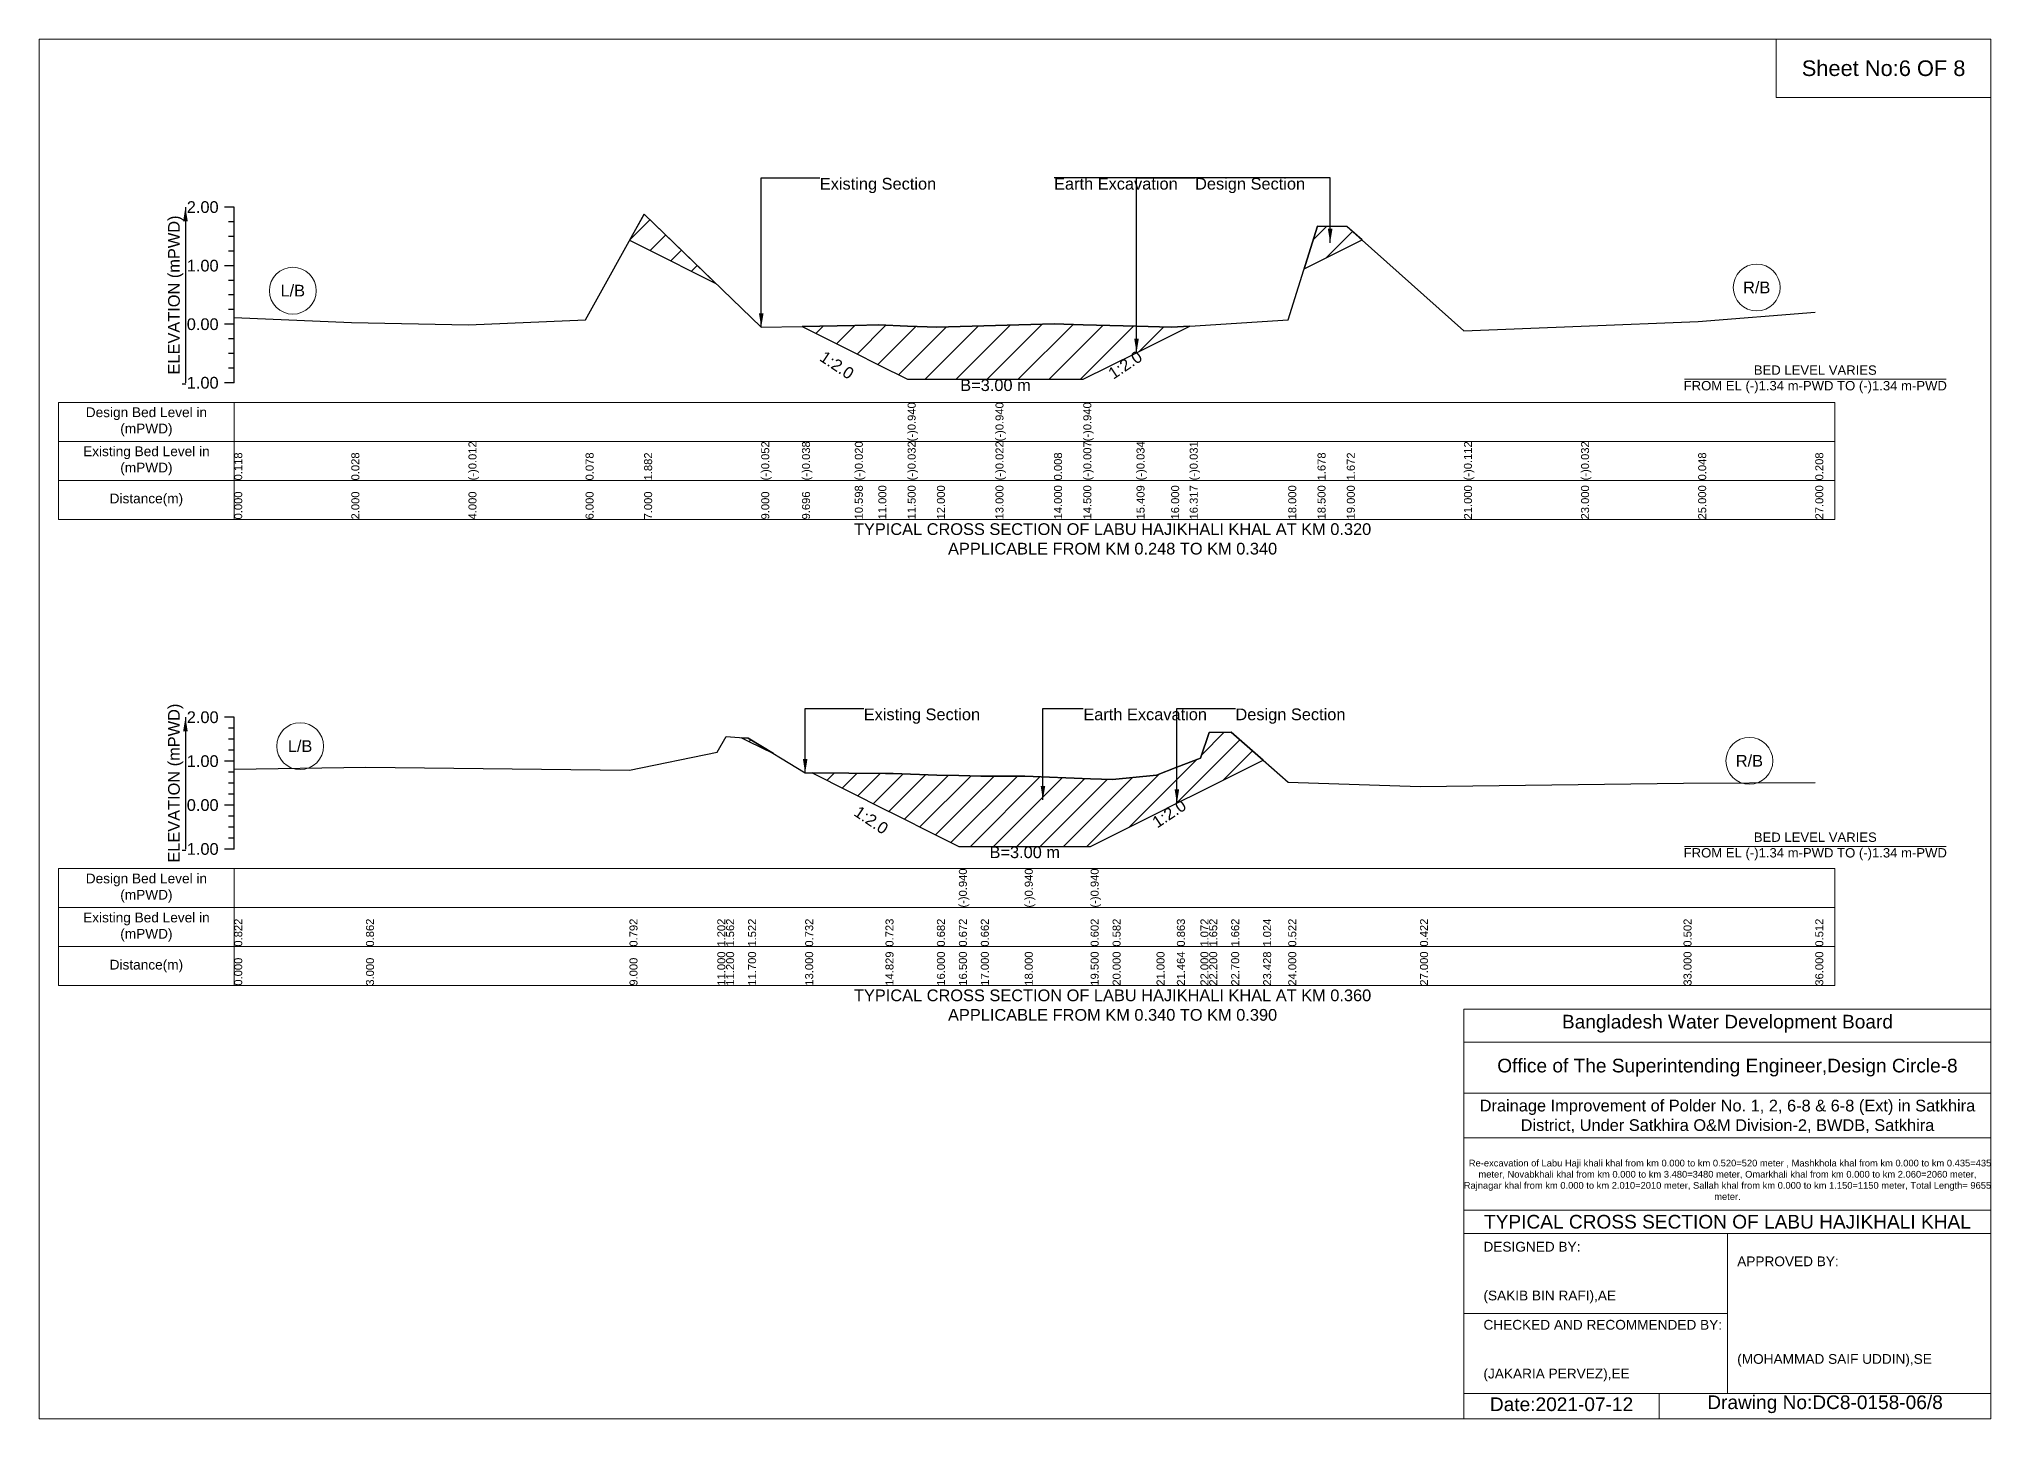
# Model space of a CAD drawing. Header units: inches. Extents: x 91000 to 648000, y -5656 to 141.
# Drawn here: x 150000 to 158000, y -5656 to 0 of the extents above; entities that cross this region are included whole.
import ezdxf

# ---------------------------------------------------------------- set-up
doc = ezdxf.new("R2010")
doc.units = ezdxf.units.IN
doc.header["$LTSCALE"] = 7
doc.header["$MEASUREMENT"] = 0
for name, color, linetype, lineweight in [('Cross section Data Border', 7, 'Continuous', 9), ('Cross Section Labels', 7, 'Continuous', 9), ('Existing_Bed_Level for Xsection', 7, 'Continuous', 25)]:
    doc.layers.add(name, color=color, linetype=linetype, lineweight=lineweight)
doc.styles.get("Standard").update_dxf_attribs({"font": 'arial.ttf'})
doc.dimstyles.get("Standard").update_dxf_attribs({"dimtxt": 0.18, "dimasz": 0.18, "dimexe": 0.18, "dimexo": 0.0625, "dimgap": 0.09, "dimtad": 0, "dimtih": 1, "dimtoh": 1, "dimdec": 4, "dimzin": 0, "dimdsep": 46, "dimtxsty": 'Standard', "dimcen": 0.09, "dimadec": 0, "dimazin": 0, "dimtfac": 1, "dimtdec": 4, "dimtofl": 0, "dimtmove": 0, "dimatfit": 3, "dimfxl": 1, "dimtolj": 1, "dimtzin": 0, "dimarcsym": 0})

msp = doc.modelspace()

# ---------------------------------------------------------------- hatches: boundary and pattern name
at = {"layer": 'Existing_Bed_Level for Xsection'}
h = msp.add_hatch(dxfattribs=at)
h.set_pattern_fill('ANSI31', color=256, scale=720, style=0)
h.paths.add_polyline_path([(152420.4, -824.9), (152480, -854.7), (152774, -1001.7), (152480, -717.4)])
h = msp.add_hatch(dxfattribs=at)
h.set_pattern_fill('ANSI31', color=256, scale=720, style=0)
h.paths.add_polyline_path([(155185.1, -942.2), (155240, -914.7), (155360, -854.7), (155422.4, -823.5), (155360, -767.8), (155240, -766.4)])
h = msp.add_hatch(dxfattribs=at)
h.set_pattern_fill('ANSI31', color=256, scale=720, style=0)
h.paths.add_polyline_path([(153127.1, -1178.3), (153343.5, -1286.5), (153440, -1334.7), (153560, -1394.7), (153680, -1394.7), (153920, -1394.7), (154160, -1394.7), (154280, -1394.7), (154498.1, -1285.7), (154640, -1214.7), (154716.1, -1176.7), (154640, -1181.6), (154498.1, -1177.3), (154280, -1170.8), (154160, -1167.2), (153920, -1174.4), (153680, -1181.6), (153560, -1176.8), (153440, -1172), (153343.5, -1173.9)])
h = msp.add_hatch(dxfattribs=at)
h.set_pattern_fill('ANSI31', color=256, scale=540, style=0)
h.paths.add_polyline_path([(152879.4, -2863.9), (152906, -2877.2), (153009.6, -2929), (152906, -2866)])
h = msp.add_hatch(dxfattribs=at)
h.set_pattern_fill('ANSI31', color=256, scale=540, style=0)
h.paths.add_polyline_path([(153168.4, -3008.3), (153469.2, -3158.8), (153500, -3174.2), (153680, -3264.2), (153770, -3309.2), (153860, -3309.2), (154040, -3309.2), (154310, -3309.2), (154400, -3264.2), (154580, -3174.2), (154663.5, -3132.4), (154760, -3084.2), (154796, -3066.2), (154886, -3021.2), (155017, -2955.7), (154886, -2840.8), (154796, -2842.6), (154760, -2947), (154663.5, -2984.6), (154580, -3017.2), (154400, -3035.2), (154310, -3031.6), (154040, -3020.8), (153860, -3020.8), (153770, -3019), (153680, -3017.2), (153500, -3010), (153469.2, -3009.8)])

# ---------------------------------------------------------------- linework, layer by layer
at = {"layer": 'Cross section Data Border'}
for points in [[(150080, -1489.1), (157360, -1489.1), (157360, -1969.1), (150080, -1969.1)], [(150080, -3400), (157360, -3400), (157360, -3880), (150080, -3880)]]:
    msp.add_lwpolyline(points, close=True, dxfattribs=at)
for points in [[(150800, -1489.1), (150800, -1969.1)], [(150080, -1649.1), (157360, -1649.1)], [(150080, -1809.1), (157360, -1809.1)], [(150800, -3400), (150800, -3880)], [(150080, -3560), (157360, -3560)], [(150080, -3720), (157360, -3720)]]:
    msp.add_lwpolyline(points, dxfattribs=at)
at = {"layer": 'Cross Section Labels'}
for points in [[(150000, 0), (158000, 0), (158000, -5656), (150000, -5656)], [(157120, 0), (158000, 0), (158000, -240), (157120, -240)]]:
    msp.add_lwpolyline(points, close=True, dxfattribs=at)
for points in [[(156744.2, -1394.7), (157815.8, -1394.7)], [(156744.2, -3309.2), (157815.8, -3309.2)], [(155840, -5656), (155840, -3976), (158000, -3976)], [(155840, -4112), (158000, -4112)], [(155840, -4320), (158000, -4320)], [(155840, -4504), (158000, -4504)], [(155840, -4800), (158000, -4800)], [(155840, -4896), (158000, -4896)], [(156920, -4896), (156920, -5552)], [(155840, -5224), (156920, -5224)], [(155840, -5552), (158000, -5552)], [(156640, -5552), (156640, -5656)]]:
    msp.add_lwpolyline(points, dxfattribs=at)
for centre in [(151040, -1031.6), (157040, -1018.4), (151070, -2898.4), (157010, -2958.7)]:
    msp.add_circle(centre, 96, dxfattribs=at)
at = {"layer": 'Existing_Bed_Level for Xsection'}
for points in [[(150800, -689.1), (150760, -689.1)], [(150800, -1409.1), (150800, -1169.1), (150800, -929.1), (150800, -689.1)], [(150800, -1140.8), (151280, -1162.4), (151760, -1172), (152240, -1150.4), (152480, -717.4), (152960, -1181.6), (153127.1, -1178.3), (153343.5, -1173.9), (153440, -1172), (153560, -1176.8), (153560, -1176.8), (153680, -1181.6), (153920, -1174.4), (153920, -1174.4), (154160, -1167.2), (154280, -1170.8), (154280, -1170.8), (154498.1, -1177.3), (154640, -1181.6), (154716.1, -1176.7), (155120, -1150.4), (155240, -766.4), (155360, -767.8), (155840, -1196), (156320, -1176.8), (156800, -1157.6), (157280, -1119.2)], [(150800, -749.1), (150776, -749.1)], [(150800, -809.1), (150776, -809.1)], [(150800, -869.1), (150776, -869.1)], [(150800, -929.1), (150760, -929.1)], [(150800, -989.1), (150776, -989.1)], [(150800, -1049.1), (150776, -1049.1)], [(150800, -1109.1), (150776, -1109.1)], [(150800, -1169.1), (150760, -1169.1)], [(150800, -1229.1), (150776, -1229.1)], [(150800, -1289.1), (150776, -1289.1)], [(150800, -1349.1), (150776, -1349.1)], [(150800, -1409.1), (150760, -1409.1)], [(150800, -2780), (150760, -2780)], [(150800, -3320), (150800, -3140), (150800, -2960), (150800, -2780)], [(150800, -2825), (150776, -2825)], [(150800, -2870), (150776, -2870)], [(150800, -2992), (151340, -2984.8), (152420, -2997.4), (152780, -2923.6), (152816, -2858.8), (152906, -2866), (153140, -3008.2), (153168.4, -3008.3), (153469.2, -3009.8), (153500, -3010), (153680, -3017.2), (153770, -3019), (153770, -3019), (153860, -3020.8), (154040, -3020.8), (154040, -3020.8), (154310, -3031.6), (154310, -3031.6), (154400, -3035.2), (154580, -3017.2), (154663.5, -2984.6), (154760, -2947), (154796, -2842.6), (154886, -2840.8), (155017, -2955.7), (155120, -3046), (155660, -3064), (156740, -3049.6), (157280, -3047.8)], [(150800, -2960), (150760, -2960)], [(150800, -2915), (150776, -2915)], [(150800, -3005), (150776, -3005)], [(150800, -3050), (150776, -3050)], [(150800, -3095), (150776, -3095)], [(150800, -3140), (150760, -3140)], [(150800, -3185), (150776, -3185)], [(150800, -3230), (150776, -3230)], [(150800, -3275), (150776, -3275)], [(150800, -3320), (150760, -3320)]]:
    msp.add_lwpolyline(points, dxfattribs=at)
for points in [[(152420.4, -824.9), (152480, -854.7), (152774, -1001.7), (152480, -717.4)], [(155185.1, -942.2), (155240, -914.7), (155360, -854.7), (155422.4, -823.5), (155360, -767.8), (155240, -766.4)], [(153127.1, -1178.3), (153343.5, -1286.5), (153440, -1334.7), (153560, -1394.7), (153560, -1394.7), (153680, -1394.7), (153920, -1394.7), (153920, -1394.7), (154160, -1394.7), (154280, -1394.7), (154280, -1394.7), (154498.1, -1285.7), (154640, -1214.7), (154716.1, -1176.7), (154640, -1181.6), (154498.1, -1177.3), (154280, -1170.8), (154280, -1170.8), (154160, -1167.2), (153920, -1174.4), (153920, -1174.4), (153680, -1181.6), (153560, -1176.8), (153560, -1176.8), (153440, -1172), (153343.5, -1173.9)], [(152879.4, -2863.9), (152906, -2877.2), (153009.6, -2929), (152906, -2866)], [(153168.4, -3008.3), (153469.2, -3158.8), (153500, -3174.2), (153680, -3264.2), (153770, -3309.2), (153770, -3309.2), (153860, -3309.2), (154040, -3309.2), (154040, -3309.2), (154310, -3309.2), (154310, -3309.2), (154400, -3264.2), (154580, -3174.2), (154663.5, -3132.4), (154760, -3084.2), (154796, -3066.2), (154886, -3021.2), (155017, -2955.7), (154886, -2840.8), (154796, -2842.6), (154760, -2947), (154663.5, -2984.6), (154580, -3017.2), (154400, -3035.2), (154310, -3031.6), (154310, -3031.6), (154040, -3020.8), (154040, -3020.8), (153860, -3020.8), (153770, -3019), (153770, -3019), (153680, -3017.2), (153500, -3010), (153469.2, -3009.8)]]:
    msp.add_lwpolyline(points, close=True, dxfattribs=at)

# ---------------------------------------------------------------- texts
at = {"layer": 'Cross section Data Border', "char_height": 40, "width": 640, "attachment_point": 5}
for s, insert in [('Design Bed Level in (mPWD)', (150440, -1569.1)), ('Existing Bed Level in (mPWD)', (150440, -1729.1)), ('Distance(m)', (150440, -1889.1)), ('Design Bed Level in (mPWD)', (150440, -3480)), ('Existing Bed Level in (mPWD)', (150440, -3640)), ('Distance(m)', (150440, -3800))]:
    msp.add_mtext(s, dxfattribs=dict(at, insert=insert))
at = {"layer": 'Cross Section Labels'}
for s, insert, char_height, attachment_point in [('Sheet No:6 OF 8', (157560, -120), 64, 5), ('Existing Section', (153200, -569.1), 48, 1), ('Earth Excavation', (154160, -569.1), 48, 1), ('Design Section', (154738.1, -569.1), 48, 1), ('L/B', (151040, -1031.6), 48, 5), ('R/B', (157040, -1018.4), 48, 5), ('BED LEVEL VARIES ^JFROM EL (-)1.34 m-PWD TO (-)1.34 m-PWD', (157280, -1394.7), 38.4, 5), ('B=3.00 m', (153920, -1394.7), 48, 2), ('TYPICAL CROSS SECTION OF LABU HAJIKHALI KHAL AT KM 0.320^JAPPLICABLE FROM KM 0.248 TO KM 0.340', (154400, -2049.1), 48, 5), ('Existing Section', (153380, -2744), 48, 1), ('Earth Excavation', (154280, -2744), 48, 1), ('Design Section', (154903.5, -2744), 48, 1), ('L/B', (151070, -2898.4), 48, 5), ('R/B', (157010, -2958.7), 48, 5), ('BED LEVEL VARIES ^JFROM EL (-)1.34 m-PWD TO (-)1.34 m-PWD', (157280, -3309.2), 38.4, 5), ('B=3.00 m', (154040, -3309.2), 48, 2), ('TYPICAL CROSS SECTION OF LABU HAJIKHALI KHAL AT KM 0.360^JAPPLICABLE FROM KM 0.340 TO KM 0.390', (154400, -3960), 48, 5), ('Bangladesh Water Development Board', (156920, -4036), 56, 5), ('Office of The Superintending Engineer,Design Circle-8', (156920, -4216), 56, 5)]:
    msp.add_mtext(s, dxfattribs=dict(at, insert=insert, char_height=char_height, attachment_point=attachment_point))
at = {"layer": 'Cross Section Labels', "char_height": 48, "attachment_point": 2}
for insert, rotation in [((154438.1, -1315.7), 33.69007), ((153283.5, -1316.5), 326.30993), ((154618.5, -3154.9), 33.69007), ((153424.2, -3181.3), 326.30993)]:
    msp.add_mtext('1:2.0', dxfattribs=dict(at, insert=insert, rotation=rotation))
at = {"layer": 'Cross Section Labels'}
for s, insert, char_height, width, attachment_point in [('Drainage Improvement of Polder No. 1, 2, 6-8 & 6-8 (Ext) in Satkhira District, Under Satkhira O&M Division-2, BWDB, Satkhira', (156920, -4416), 48, 2240, 5), ('  Re-excavation of Labu Haji khali khal from km 0.000 to km 0.520=520 meter , Mashkhola khal from km 0.000 to km 0.435=435 meter, Novabkhali khal from km 0.000 to km 3.480=3480 meter, Omarkhali khal from km 0.000 to km 2.060=2060 meter, Rajnagar khal from km 0.000 to km 2.010=2010 meter, Sallah khal from km 0.000 to km 1.150=1150 meter, Total Length= 9655 meter. ', (156920, -4676), 27.4148, 2160, 5), ('TYPICAL CROSS SECTION OF LABU HAJIKHALI KHAL', (156920, -4848), 56, 2240, 5), ('DESIGNED BY:^J^J^J(SAKIB BIN RAFI),AE', (155920, -5056), 40, 1120, 4), ('APPROVED BY:^J^J^J^J^J^J(MOHAMMAD SAIF UDDIN),SE', (156960, -5216), 40, 1120, 4), ('CHECKED AND RECOMMENDED BY:^J^J^J(JAKARIA PERVEZ),EE', (155920, -5376), 40, 1120, 4), ('Date:2021-07-12', (156240, -5596), 56, 1120, 5), ('Drawing No:DC8-0158-06/8', (157320, -5596), 56, 1760, 5)]:
    msp.add_mtext(s, dxfattribs=dict(at, insert=insert, char_height=char_height, width=width, attachment_point=attachment_point))
at = {"layer": 'Existing_Bed_Level for Xsection', "char_height": 48, "attachment_point": 6}
for s, insert in [('2.00', (150736, -689.1)), ('1.00', (150736, -929.1)), ('0.00', (150736, -1169.1)), ('-1.00', (150736, -1409.1)), ('2.00', (150736, -2780)), ('1.00', (150736, -2960)), ('0.00', (150736, -3140)), ('-1.00', (150736, -3320))]:
    msp.add_mtext(s, dxfattribs=dict(at, insert=insert))
at = {"layer": 'Existing_Bed_Level for Xsection', "rotation": 90}
for s, insert, char_height, attachment_point in [('ELEVATION (mPWD)', (150560, -1049.1), 48, 5), ('(-)0.940', (153560, -1649.1), 32.8, 1), ('(-)0.940', (153920, -1649.1), 32.8, 1), ('(-)0.940', (154280, -1649.1), 32.8, 1), ('(-)0.012', (151760, -1809.1), 32.8, 1), ('(-)0.052', (152960, -1809.1), 32.8, 1), ('(-)0.038', (153127.1, -1809.1), 32.8, 1), ('(-)0.020', (153343.5, -1809.1), 32.8, 1), ('(-)0.032', (153560, -1809.1), 32.8, 1), ('(-)0.022', (153920, -1809.1), 32.8, 1), ('(-)0.007', (154280, -1809.1), 32.8, 1), ('(-)0.034', (154498.1, -1809.1), 32.8, 1), ('(-)0.031', (154716.1, -1809.1), 32.8, 1), ('(-)0.112', (155840, -1809.1), 32.8, 1), ('(-)0.032', (156320, -1809.1), 32.8, 1), ('0.118', (150800, -1809.1), 32.8, 1), ('0.028', (151280, -1809.1), 32.8, 1), ('0.078', (152240, -1809.1), 32.8, 1), ('1.882', (152480, -1809.1), 32.8, 1), ('0.008', (154160, -1809.1), 32.8, 1), ('1.678', (155240, -1809.1), 32.8, 1), ('1.672', (155360, -1809.1), 32.8, 1), ('0.048', (156800, -1809.1), 32.8, 1), ('0.208', (157280, -1809.1), 32.8, 1), ('10.598', (153343.5, -1969.1), 32.8, 1), ('11.000', (153440, -1969.1), 32.8, 1), ('11.500', (153560, -1969.1), 32.8, 1), ('12.000', (153680, -1969.1), 32.8, 1), ('13.000', (153920, -1969.1), 32.8, 1), ('14.000', (154160, -1969.1), 32.8, 1), ('14.500', (154280, -1969.1), 32.8, 1), ('15.409', (154498.1, -1969.1), 32.8, 1), ('16.000', (154640, -1969.1), 32.8, 1), ('16.317', (154716.1, -1969.1), 32.8, 1), ('18.000', (155120, -1969.1), 32.8, 1), ('18.500', (155240, -1969.1), 32.8, 1), ('19.000', (155360, -1969.1), 32.8, 1), ('21.000', (155840, -1969.1), 32.8, 1), ('23.000', (156320, -1969.1), 32.8, 1), ('25.000', (156800, -1969.1), 32.8, 1), ('27.000', (157280, -1969.1), 32.8, 1), ('0.000', (150800, -1969.1), 32.8, 1), ('2.000', (151280, -1969.1), 32.8, 1), ('4.000', (151760, -1969.1), 32.8, 1), ('6.000', (152240, -1969.1), 32.8, 1), ('7.000', (152480, -1969.1), 32.8, 1), ('9.000', (152960, -1969.1), 32.8, 1), ('9.696', (153127.1, -1969.1), 32.8, 1), ('ELEVATION (mPWD)', (150560, -3050), 48, 5), ('(-)0.940', (153770, -3560), 32.8, 1), ('(-)0.940', (154040, -3560), 32.8, 1), ('(-)0.940', (154310, -3560), 32.8, 1), ('0.822', (150800, -3720), 32.8, 1), ('0.862', (151340, -3720), 32.8, 1), ('0.792', (152420, -3720), 32.8, 1), ('1.202', (152780, -3720), 32.8, 1), ('1.562', (152816, -3720), 32.8, 1), ('1.522', (152906, -3720), 32.8, 1), ('0.732', (153140, -3720), 32.8, 1), ('0.723', (153469.2, -3720), 32.8, 1), ('0.682', (153680, -3720), 32.8, 1), ('0.672', (153770, -3720), 32.8, 1), ('0.662', (153860, -3720), 32.8, 1), ('0.602', (154310, -3720), 32.8, 1), ('0.582', (154400, -3720), 32.8, 1), ('0.863', (154663.5, -3720), 32.8, 1), ('1.072', (154760, -3720), 32.8, 1), ('1.652', (154796, -3720), 32.8, 1), ('1.662', (154886, -3720), 32.8, 1), ('1.024', (155017, -3720), 32.8, 1), ('0.522', (155120, -3720), 32.8, 1), ('0.422', (155660, -3720), 32.8, 1), ('0.502', (156740, -3720), 32.8, 1), ('0.512', (157280, -3720), 32.8, 1), ('11.000', (152780, -3880), 32.8, 1), ('11.200', (152816, -3880), 32.8, 1), ('11.700', (152906, -3880), 32.8, 1), ('13.000', (153140, -3880), 32.8, 1), ('14.829', (153469.2, -3880), 32.8, 1), ('16.000', (153680, -3880), 32.8, 1), ('16.500', (153770, -3880), 32.8, 1), ('17.000', (153860, -3880), 32.8, 1), ('18.000', (154040, -3880), 32.8, 1), ('19.500', (154310, -3880), 32.8, 1), ('20.000', (154400, -3880), 32.8, 1), ('21.000', (154580, -3880), 32.8, 1), ('21.464', (154663.5, -3880), 32.8, 1), ('22.000', (154760, -3880), 32.8, 1), ('22.200', (154796, -3880), 32.8, 1), ('22.700', (154886, -3880), 32.8, 1), ('23.428', (155017, -3880), 32.8, 1), ('24.000', (155120, -3880), 32.8, 1), ('27.000', (155660, -3880), 32.8, 1), ('33.000', (156740, -3880), 32.8, 1), ('36.000', (157280, -3880), 32.8, 1), ('0.000', (150800, -3880), 32.8, 1), ('3.000', (151340, -3880), 32.8, 1), ('9.000', (152420, -3880), 32.8, 1)]:
    msp.add_mtext(s, dxfattribs=dict(at, insert=insert, char_height=char_height, attachment_point=attachment_point))

# ---------------------------------------------------------------- leaders
at = {"layer": 'Cross Section Labels', "annotation_type": 0, "has_hookline": 1}
for points, hookline_direction, text_width in [([(152960, -1181.6), (152960, -569.1), (153199.9, -569.1)], 0, 467.2), ([(155291.7, -834.9), (155291.7, -569.1), (154160.1, -569.1)], 1, 497), ([(154498.1, -1285.7), (154498.1, -569.1), (154738, -569.1)], 0, 441.2), ([(153140, -3008.2), (153140, -2744), (153379.9, -2744)], 0, 467.2), ([(154114.5, -3118.6), (154114.5, -2744), (154279.9, -2744)], 0, 497), ([(154663.5, -3132.4), (154663.5, -2744), (154903.4, -2744)], 0, 441.2)]:
    msp.add_leader(points, dimstyle='Standard', override={"dimasz": 57.6}, dxfattribs=dict(at, hookline_direction=hookline_direction, text_width=text_width))
at = {"layer": 'Existing_Bed_Level for Xsection'}
for points in [[(150600, -689.1), (150600, -1409.1)], [(150600, -2780), (150600, -3320)]]:
    msp.add_leader(points, dimstyle='Standard', override={"dimasz": 57.6}, dxfattribs=at)

doc.saveas('drawing.dxf')
